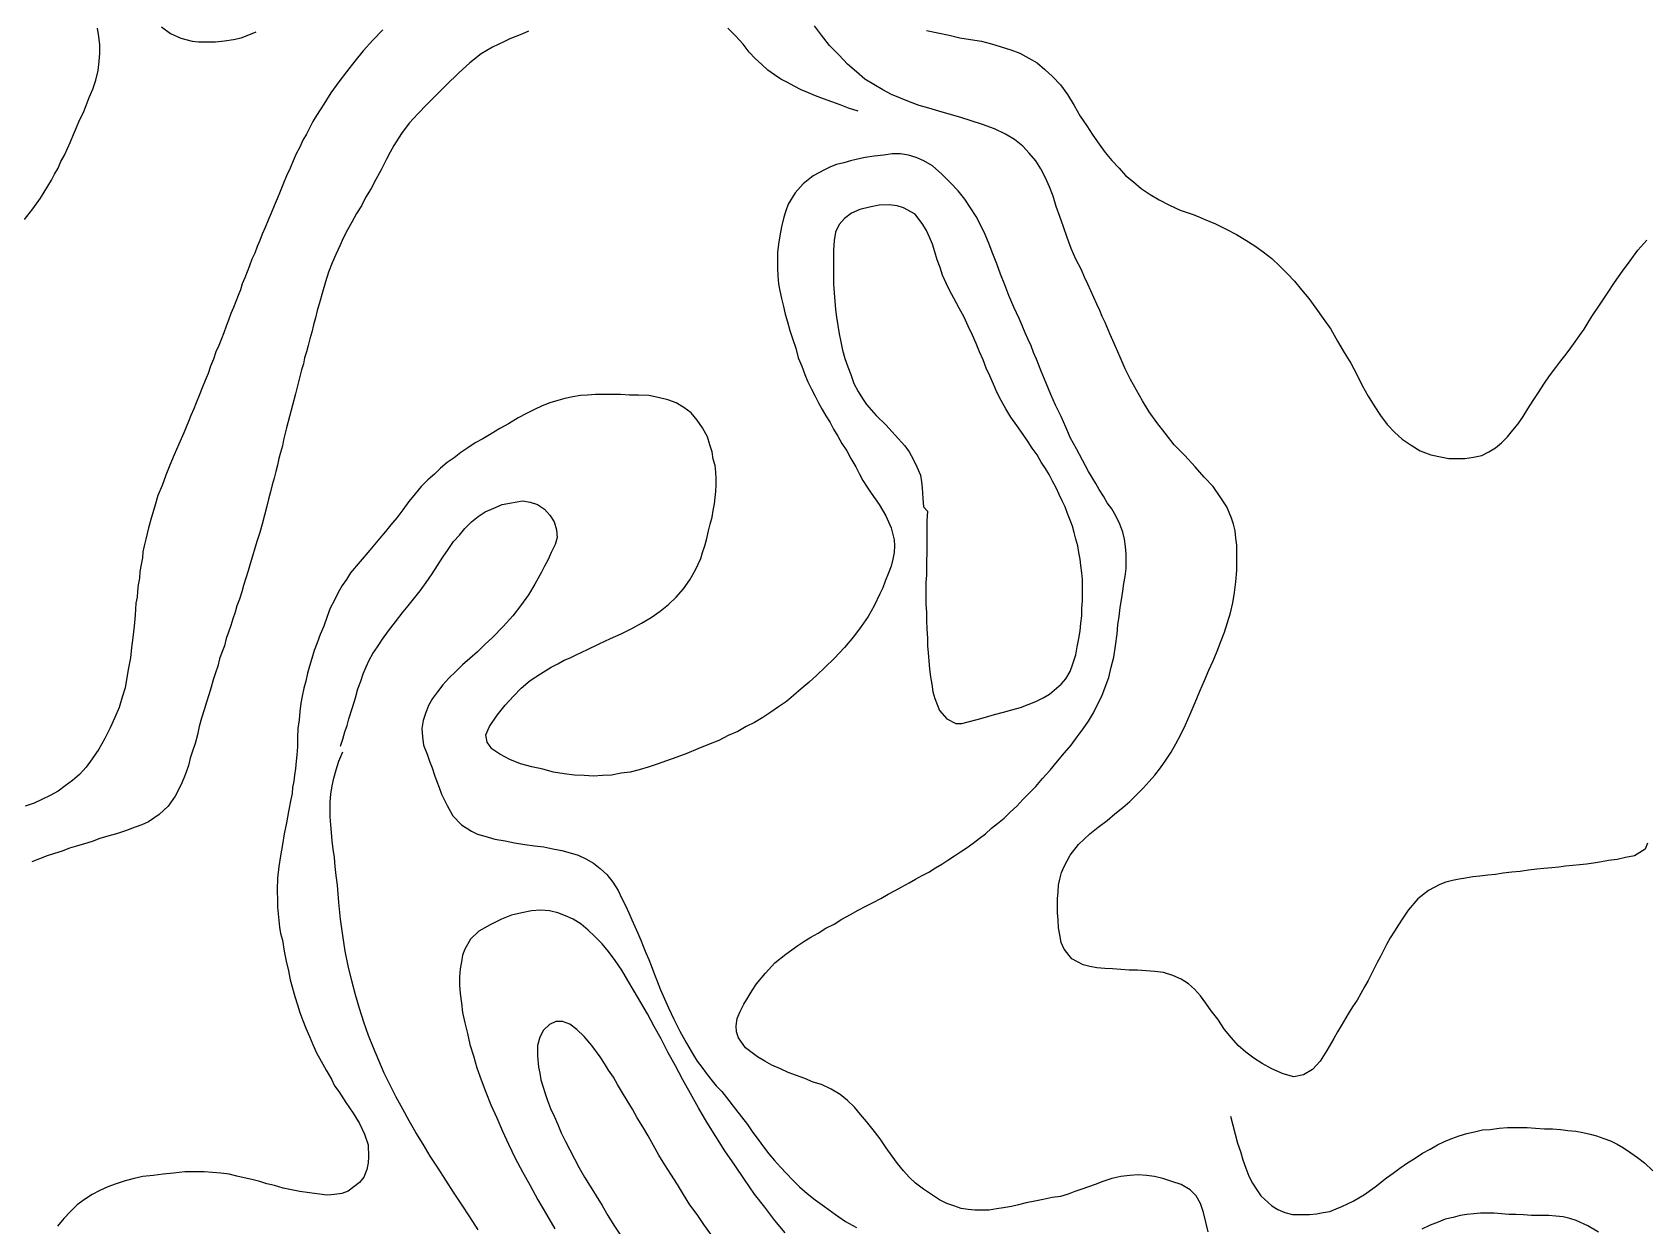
# Model space of a CAD drawing. Header units: inches. Extents: x 401374 to 405300, y 6332180 to 6336621.
# Drawn here: x 402593.2 to 402862.8, y 6334630.4 to 6334829.8 of the extents above; entities that cross this region are included whole.
import ezdxf

# ---------------------------------------------------------------- set-up
doc = ezdxf.new("R2010")
doc.units = ezdxf.units.IN
doc.header["$MEASUREMENT"] = 0

msp = doc.modelspace()

# ---------------------------------------------------------------- linework, layer by layer
for points in [[(402591.9, 6334798.5), (402593.3, 6334800.3), (402594.6, 6334802.1), (402595.8, 6334804.1), (402596.4, 6334805.1), (402596.9, 6334806.1), (402597.5, 6334807.1), (402598, 6334808.2), (402598.6, 6334809.3), (402599.1, 6334810.4), (402599.6, 6334811.5), (402600.1, 6334812.7), (402600.6, 6334813.9), (402601.1, 6334815.1), (402601.7, 6334816.3), (402602.2, 6334817.6), (402602.7, 6334818.9), (402603.3, 6334820.3), (402603.8, 6334821.8), (402604.2, 6334823.4), (402604.4, 6334824.9), (402604.5, 6334826.3), (402604.5, 6334827.7), (402604.3, 6334829.1), (402604.1, 6334830.5)], [(402651.8, 6334830.2), (402650.1, 6334828.5), (402648.5, 6334826.7), (402647.1, 6334825), (402645.7, 6334823.2), (402644.4, 6334821.5), (402643.1, 6334819.7), (402641.9, 6334817.8), (402640.7, 6334815.9), (402640.1, 6334814.9), (402639.6, 6334813.9), (402639, 6334812.8), (402638.4, 6334811.8), (402637.9, 6334810.6), (402637.3, 6334809.5), (402636.8, 6334808.3), (402636.3, 6334807.1), (402635.7, 6334805.8), (402635.2, 6334804.6), (402634.6, 6334803.2), (402634.1, 6334802), (402633.6, 6334800.8), (402633.1, 6334799.6), (402632.6, 6334798.4), (402632.1, 6334797.2), (402631.6, 6334796.1), (402631.2, 6334795), (402630.8, 6334794), (402630.4, 6334792.9), (402629.9, 6334791.9), (402629.5, 6334790.8), (402629.1, 6334789.8), (402628.7, 6334788.8), (402628.3, 6334787.8), (402628, 6334786.8), (402627.6, 6334785.8), (402627.2, 6334784.8), (402626.8, 6334783.8), (402626.4, 6334782.8), (402626, 6334781.7), (402625.6, 6334780.7), (402625.2, 6334779.6), (402624.8, 6334778.6), (402624.4, 6334777.5), (402623.9, 6334776.4), (402623.5, 6334775.2), (402623, 6334774), (402622.6, 6334772.8), (402622.1, 6334771.6), (402621.6, 6334770.4), (402621.1, 6334769.1), (402620.6, 6334767.9), (402620.2, 6334766.9), (402619.7, 6334765.8), (402619.3, 6334764.8), (402618.5, 6334762.9), (402617.7, 6334761), (402616.9, 6334759.2), (402616.2, 6334757.5), (402615.5, 6334755.8), (402614.9, 6334754.1), (402614.2, 6334752.4), (402613.7, 6334750.6), (402613.1, 6334748.8), (402612.6, 6334747), (402612.2, 6334745.1), (402611.9, 6334744), (402611.7, 6334743), (402611.6, 6334742), (402611.4, 6334740.9), (402611.2, 6334739.7), (402611.1, 6334738.6), (402610.9, 6334737.5), (402610.8, 6334736.4), (402610.7, 6334735.4), (402610.5, 6334734.4), (402610.4, 6334732.4), (402610.2, 6334730.6), (402610, 6334728.7), (402609.8, 6334727), (402609.6, 6334725.3), (402609.3, 6334723.6), (402609, 6334722), (402608.7, 6334720.3), (402608.2, 6334718.7), (402607.7, 6334717), (402607, 6334715.3), (402606.2, 6334713.6), (402605.3, 6334711.8), (402604.3, 6334710), (402603.2, 6334708.4), (402602.2, 6334707), (402601.1, 6334705.8), (402599.9, 6334704.8), (402598.7, 6334703.9), (402597.5, 6334703), (402596.2, 6334702.3), (402594.8, 6334701.6), (402593.5, 6334701), (402592, 6334700.5)], [(402676.1, 6334830), (402675, 6334829.5), (402674, 6334829.1), (402673, 6334828.7), (402672, 6334828.2), (402670.1, 6334827.3), (402668.2, 6334826.2), (402666.3, 6334824.7), (402664.4, 6334823), (402662.4, 6334821), (402660.7, 6334819.3), (402659.1, 6334817.7), (402657.6, 6334816.2), (402656.2, 6334814.6), (402654.9, 6334812.9), (402653.6, 6334810.9), (402653, 6334809.8), (402652.4, 6334808.6), (402651.5, 6334806.8), (402650.6, 6334805.2), (402649.8, 6334803.7), (402648.9, 6334802.2), (402648.2, 6334800.8), (402647.4, 6334799.5), (402646.6, 6334798.1), (402645.9, 6334796.8), (402645.2, 6334795.5), (402644.6, 6334794.1), (402643.9, 6334792.7), (402643.3, 6334791.3), (402642.7, 6334789.7), (402642.2, 6334788.1), (402641.7, 6334786.4), (402641.2, 6334784.6), (402640.8, 6334783.3), (402640.5, 6334782.1), (402640.2, 6334780.9), (402639.9, 6334779.7), (402639.6, 6334778.6), (402639.3, 6334777.5), (402639, 6334776.4), (402638.7, 6334775.4), (402638.5, 6334774.4), (402638.2, 6334773.4), (402637.7, 6334771.4), (402637.2, 6334769.4), (402636.7, 6334767.5), (402636.2, 6334765.6), (402635.7, 6334763.7), (402635.2, 6334761.7), (402635, 6334760.7), (402634.7, 6334759.6), (402634.4, 6334758.6), (402634.2, 6334757.5), (402633.9, 6334756.4), (402633.6, 6334755.3), (402633.3, 6334754.2), (402633, 6334753), (402632.7, 6334751.8), (402632.4, 6334750.6), (402632, 6334749.1), (402631.6, 6334747.6), (402631.2, 6334746.2), (402630.8, 6334744.9), (402630.4, 6334743.6), (402630, 6334742.3), (402629.6, 6334741), (402629.3, 6334739.8), (402628.9, 6334738.6), (402628.5, 6334737.4), (402628.2, 6334736.3), (402627.8, 6334735.1), (402627.4, 6334734), (402627.1, 6334732.9), (402626.7, 6334731.8), (402626.4, 6334730.7), (402626, 6334729.6), (402625.6, 6334728.5), (402625.3, 6334727.3), (402624.9, 6334726.2), (402624.5, 6334725.1), (402624.2, 6334723.9), (402623.8, 6334722.8), (402623.4, 6334721.6), (402623.1, 6334720.4), (402622.7, 6334719.1), (402622.3, 6334717.9), (402621.9, 6334716.6), (402621.5, 6334715.2), (402621.1, 6334713.8), (402620.8, 6334712.4), (402620.4, 6334711), (402620, 6334709.7), (402619.6, 6334708.5), (402619.3, 6334707.3), (402618.9, 6334706.2), (402618.5, 6334705.2), (402618.1, 6334704.1), (402617.1, 6334702.2), (402615.9, 6334700.5), (402614.4, 6334699.1), (402612.6, 6334697.9), (402611.5, 6334697.4), (402610.4, 6334697), (402608.8, 6334696.4), (402607.3, 6334695.9), (402605.8, 6334695.5), (402604.5, 6334695.1), (402603.2, 6334694.6), (402601.9, 6334694.2), (402600.6, 6334693.8), (402599.4, 6334693.5), (402598.2, 6334693), (402596.9, 6334692.6), (402595.7, 6334692.2), (402594.4, 6334691.7), (402593.1, 6334691.2)], [(402614.8, 6334830.7), (402616.3, 6334829.6), (402618, 6334828.8), (402619.9, 6334828.3), (402621, 6334828.2), (402622.2, 6334828.2), (402623.8, 6334828.2), (402625.3, 6334828.4), (402626.8, 6334828.6), (402628.1, 6334828.9), (402629.4, 6334829.4), (402630.6, 6334829.9)], [(402731.2, 6334816.6), (402729.6, 6334817.1), (402728.2, 6334817.7), (402726.8, 6334818.2), (402725.4, 6334818.7), (402724.1, 6334819.2), (402722.9, 6334819.7), (402721.7, 6334820.2), (402720.5, 6334820.8), (402719.4, 6334821.4), (402718.3, 6334822), (402717.2, 6334822.7), (402716.1, 6334823.5), (402715.1, 6334824.4), (402714, 6334825.4), (402713, 6334826.5), (402712, 6334827.8), (402710.7, 6334829.2), (402709.4, 6334830.5)], [(402863.1, 6334694.3), (402862.7, 6334693.3), (402860.9, 6334692.2), (402859.4, 6334691.9), (402858, 6334691.6), (402856.6, 6334691.4), (402855.4, 6334691.2), (402854.1, 6334691), (402852.9, 6334690.8), (402851.8, 6334690.7), (402850.6, 6334690.6), (402849.4, 6334690.5), (402848.3, 6334690.3), (402847.1, 6334690.2), (402845.8, 6334690.1), (402844.6, 6334690), (402843.2, 6334689.8), (402841.8, 6334689.6), (402840.4, 6334689.5), (402839, 6334689.3), (402837.7, 6334689.1), (402836.4, 6334689), (402835.1, 6334688.8), (402833.9, 6334688.7), (402832.7, 6334688.5), (402831.6, 6334688.3), (402830.5, 6334688.1), (402829.4, 6334687.8), (402828.4, 6334687.4), (402826.5, 6334686.4), (402824.7, 6334685), (402823.1, 6334683.1), (402822.2, 6334681.8), (402821.5, 6334680.7), (402820.8, 6334679.6), (402820.1, 6334678.5), (402819.5, 6334677.4), (402819, 6334676.4), (402818.5, 6334675.4), (402817.9, 6334674.4), (402817.4, 6334673.4), (402816.9, 6334672.4), (402816.4, 6334671.4), (402815.8, 6334670.3), (402815.2, 6334669.2), (402814.6, 6334668.1), (402813.8, 6334667), (402813.1, 6334665.8), (402811.9, 6334663.8), (402811.3, 6334662.8), (402810.7, 6334661.7), (402809.5, 6334659.7), (402808.4, 6334657.9), (402807.1, 6334656.5), (402805.6, 6334655.6), (402804, 6334655.3), (402802.2, 6334655.8), (402800.3, 6334656.6), (402798.7, 6334657.5), (402797.3, 6334658.4), (402796, 6334659.4), (402794.7, 6334660.5), (402793.6, 6334661.8), (402792.4, 6334663.2), (402791.3, 6334664.9), (402790.2, 6334666.3), (402789.3, 6334667.6), (402788.4, 6334668.8), (402787.4, 6334669.9), (402786.4, 6334670.8), (402785.2, 6334671.6), (402783.8, 6334672.2), (402782.2, 6334672.7), (402780.8, 6334672.9), (402779.3, 6334673), (402777.9, 6334673.1), (402776.5, 6334673.1), (402775.1, 6334673.2), (402773.7, 6334673.3), (402772.4, 6334673.4), (402771.1, 6334673.5), (402769.9, 6334673.7), (402768.8, 6334674), (402766.9, 6334675), (402765.6, 6334676.6), (402765.1, 6334677.7), (402764.9, 6334679), (402764.7, 6334680.2), (402764.6, 6334681.5), (402764.5, 6334682.7), (402764.5, 6334683.9), (402764.5, 6334685), (402764.6, 6334686.2), (402764.7, 6334687.3), (402764.9, 6334688.3), (402765.2, 6334689.4), (402765.6, 6334690.4), (402766.6, 6334692.3), (402768, 6334694.1), (402769.9, 6334695.9), (402771.3, 6334697), (402772.8, 6334698.1), (402774.1, 6334699.2), (402775.4, 6334700.3), (402776.6, 6334701.3), (402777.7, 6334702.4), (402778.8, 6334703.5), (402779.8, 6334704.6), (402780.8, 6334705.7), (402781.7, 6334706.9), (402782.6, 6334708.2), (402783.5, 6334709.5), (402784.3, 6334710.9), (402785.1, 6334712.5), (402785.9, 6334714.1), (402786.7, 6334715.9), (402787.5, 6334717.8), (402788.3, 6334719.7), (402789.1, 6334721.5), (402789.8, 6334723.2), (402790.5, 6334724.8), (402791.2, 6334726.4), (402791.8, 6334728), (402792.4, 6334729.6), (402792.9, 6334731.2), (402793.4, 6334732.8), (402793.8, 6334734.5), (402794.1, 6334736.2), (402794.3, 6334738), (402794.5, 6334739.9), (402794.5, 6334740.9), (402794.5, 6334741.9), (402794.5, 6334743), (402794.5, 6334744.1), (402794.3, 6334745.3), (402794.2, 6334746.5), (402793.9, 6334747.6), (402793.6, 6334748.6), (402792.8, 6334750.5), (402791.7, 6334752.2), (402790.5, 6334753.9), (402789, 6334755.5), (402787.5, 6334757.2), (402785.8, 6334759.1), (402784, 6334760.9), (402782.5, 6334762.8), (402781.1, 6334764.6), (402779.8, 6334766.4), (402778.7, 6334768.2), (402777.7, 6334770), (402776.7, 6334771.8), (402775.8, 6334773.6), (402775, 6334775.5), (402774.2, 6334777.3), (402773.3, 6334779.3), (402772.5, 6334781.3), (402772, 6334782.3), (402771.6, 6334783.3), (402771.1, 6334784.4), (402770.6, 6334785.5), (402770.1, 6334786.6), (402769.6, 6334787.7), (402769, 6334788.9), (402768.5, 6334790.1), (402767.6, 6334791.9), (402766.8, 6334793.7), (402766.1, 6334795.5), (402765.5, 6334797.3), (402764.9, 6334799), (402764.3, 6334800.7), (402763.8, 6334802.4), (402763.2, 6334804), (402762.5, 6334805.5), (402761.7, 6334807), (402760.9, 6334808.3), (402759.8, 6334809.6), (402758.7, 6334810.8), (402757.3, 6334811.9), (402755.8, 6334812.8), (402754, 6334813.7), (402752, 6334814.4), (402750.1, 6334815), (402748.2, 6334815.6), (402746.4, 6334816.1), (402744.7, 6334816.6), (402743, 6334817.1), (402741.4, 6334817.6), (402739.8, 6334818.2), (402738.3, 6334818.8), (402736.8, 6334819.4), (402735.3, 6334820.2), (402733.8, 6334821.1), (402732.3, 6334822), (402730.9, 6334823.2), (402729.4, 6334824.5), (402728, 6334826), (402726.4, 6334827.6), (402725.1, 6334829.3), (402723.9, 6334830.9)], [(402742.6, 6334830.1), (402744.5, 6334829.7), (402746.4, 6334829.3), (402748.2, 6334828.9), (402750, 6334828.6), (402751.8, 6334828.3), (402753.5, 6334827.9), (402755.1, 6334827.4), (402756.7, 6334826.9), (402758.2, 6334826.3), (402759.7, 6334825.5), (402761.1, 6334824.7), (402762.4, 6334823.6), (402763.7, 6334822.4), (402765, 6334821), (402766.2, 6334819.4), (402767.3, 6334817.6), (402768.3, 6334815.8), (402769.4, 6334814.2), (402770.4, 6334812.6), (402771.5, 6334811.1), (402772.5, 6334809.7), (402773.6, 6334808.4), (402774.8, 6334807.1), (402775.9, 6334805.9), (402777.2, 6334804.8), (402778.5, 6334803.7), (402780, 6334802.7), (402781.5, 6334801.8), (402783.2, 6334800.9), (402785, 6334800.1), (402787, 6334799.4), (402788, 6334799), (402789, 6334798.6), (402790.9, 6334797.8), (402792.7, 6334796.9), (402794.4, 6334796), (402796, 6334795.1), (402797.5, 6334794.1), (402798.9, 6334793.1), (402800.3, 6334792), (402801.6, 6334790.8), (402802.9, 6334789.5), (402804.1, 6334788.2), (402805.3, 6334786.8), (402806.5, 6334785.3), (402807.7, 6334783.7), (402808.9, 6334782), (402810.2, 6334780.2), (402811.3, 6334778.2), (402812.4, 6334776.3), (402813.5, 6334774.5), (402814.5, 6334772.6), (402815.4, 6334770.8), (402816.4, 6334769), (402817.4, 6334767.4), (402818.5, 6334765.8), (402819.6, 6334764.3), (402820.8, 6334763), (402822.1, 6334761.8), (402823.6, 6334760.8), (402825.1, 6334759.9), (402826.9, 6334759.2), (402828.8, 6334758.8), (402829.9, 6334758.6), (402831, 6334758.6), (402832.6, 6334758.6), (402834, 6334758.8), (402835.4, 6334759.1), (402836.6, 6334759.7), (402837.7, 6334760.4), (402838.7, 6334761.2), (402839.7, 6334762.2), (402840.6, 6334763.3), (402841.5, 6334764.4), (402842.3, 6334765.6), (402843.1, 6334766.9), (402844, 6334768.3), (402844.9, 6334769.6), (402845.8, 6334771), (402846.7, 6334772.4), (402847.8, 6334773.8), (402848.6, 6334774.9), (402849.5, 6334776), (402850.3, 6334777.1), (402851, 6334778.1), (402851.8, 6334779.2), (402852.5, 6334780.2), (402853.2, 6334781.3), (402853.8, 6334782.3), (402855.1, 6334784.2), (402856.4, 6334786.2), (402857.6, 6334788), (402858.9, 6334789.9), (402860.2, 6334791.6), (402861.5, 6334793.4), (402863, 6334795.1)], [(402789.7, 6334629.4), (402789.3, 6334631), (402788.9, 6334632.6), (402788.4, 6334634.1), (402787.7, 6334635.4), (402786.7, 6334636.4), (402785.2, 6334637.3), (402783.6, 6334637.8), (402782.1, 6334638.3), (402780.7, 6334638.6), (402779.4, 6334638.8), (402778, 6334638.9), (402776.6, 6334638.8), (402775.1, 6334638.6), (402773.6, 6334638.3), (402772.1, 6334637.8), (402770.8, 6334637.3), (402769.7, 6334636.9), (402768.6, 6334636.5), (402767.4, 6334636.1), (402766.3, 6334635.7), (402765, 6334635.3), (402763.6, 6334635.1), (402762.1, 6334634.8), (402760.7, 6334634.5), (402759.3, 6334634.2), (402758, 6334633.9), (402756.8, 6334633.6), (402755.5, 6334633.4), (402754.3, 6334633.2), (402753.1, 6334633), (402751.9, 6334633), (402750.7, 6334633), (402749.6, 6334633.1), (402748.4, 6334633.3), (402747.2, 6334633.7), (402746, 6334634.1), (402744.8, 6334634.7), (402743.6, 6334635.5), (402742.1, 6334636.5), (402740.8, 6334637.5), (402739.7, 6334638.5), (402738.8, 6334639.6), (402737.8, 6334640.8), (402736.9, 6334642), (402735.9, 6334643.4), (402734.9, 6334644.9), (402733.7, 6334646.4), (402732.6, 6334647.8), (402731.6, 6334649), (402730.6, 6334650.2), (402729.4, 6334651.3), (402728.2, 6334652.3), (402726.7, 6334653.2), (402725.1, 6334654), (402723.7, 6334654.4), (402722.3, 6334655), (402720.9, 6334655.5), (402719.5, 6334656), (402718.2, 6334656.6), (402716.8, 6334657.2), (402715.6, 6334657.9), (402714.4, 6334658.6), (402712.4, 6334660.1), (402711.2, 6334661.8), (402710.9, 6334662.8), (402710.8, 6334663.8), (402711, 6334665), (402711.5, 6334666.2), (402712.1, 6334667.4), (402712.8, 6334668.6), (402713.5, 6334669.7), (402714.2, 6334670.8), (402715.7, 6334672.6), (402717.3, 6334674.3), (402719.1, 6334675.8), (402721.1, 6334677.2), (402722.1, 6334677.9), (402723.3, 6334678.6), (402724.5, 6334679.3), (402725.8, 6334680.1), (402727.2, 6334680.8), (402728.5, 6334681.6), (402729.9, 6334682.4), (402731.2, 6334683.1), (402732.5, 6334683.8), (402733.7, 6334684.4), (402735, 6334685.1), (402736.2, 6334685.8), (402737.4, 6334686.4), (402738.5, 6334687), (402739.7, 6334687.7), (402740.8, 6334688.3), (402741.9, 6334688.9), (402743, 6334689.5), (402744.1, 6334690.2), (402745.2, 6334690.8), (402746.2, 6334691.5), (402747.3, 6334692.2), (402748.3, 6334692.9), (402749.4, 6334693.6), (402750.4, 6334694.3), (402751.4, 6334695.1), (402752.5, 6334695.9), (402753.5, 6334696.8), (402754.5, 6334697.6), (402755.6, 6334698.5), (402756.6, 6334699.5), (402757.7, 6334700.5), (402758.7, 6334701.6), (402759.8, 6334702.7), (402760.9, 6334703.8), (402762, 6334705.1), (402763.3, 6334706.5), (402764.5, 6334708), (402765.7, 6334709.4), (402766.8, 6334710.7), (402767.8, 6334712.1), (402768.8, 6334713.4), (402769.7, 6334714.7), (402770.5, 6334716.1), (402771.2, 6334717.5), (402771.9, 6334718.9), (402772.5, 6334720.4), (402773.1, 6334722), (402773.5, 6334723.7), (402773.9, 6334725.4), (402774.2, 6334727.3), (402774.5, 6334729.3), (402774.6, 6334730.8), (402774.8, 6334732.2), (402775, 6334733.7), (402775.2, 6334735), (402775.4, 6334736.4), (402775.6, 6334737.7), (402775.8, 6334738.9), (402776, 6334740.2), (402776, 6334741.4), (402776, 6334742.6), (402775.9, 6334743.9), (402775.7, 6334745.1), (402775.4, 6334746.3), (402774.9, 6334747.6), (402774.3, 6334748.9), (402773.6, 6334750.2), (402772.8, 6334751.2), (402772.2, 6334752.3), (402771.5, 6334753.4), (402770.9, 6334754.4), (402769.7, 6334756.4), (402768.7, 6334758.3), (402767.7, 6334760.2), (402766.7, 6334762), (402765.9, 6334763.8), (402765.1, 6334765.6), (402764.2, 6334767.5), (402763.4, 6334769.3), (402762.6, 6334771.2), (402761.8, 6334773.2), (402761.4, 6334774.2), (402761, 6334775.2), (402760.5, 6334776.3), (402760.1, 6334777.4), (402759.6, 6334778.5), (402759.1, 6334779.6), (402758.6, 6334780.8), (402758.1, 6334782), (402757.2, 6334783.9), (402756.4, 6334785.8), (402755.7, 6334787.6), (402755, 6334789.4), (402754.4, 6334791.1), (402753.7, 6334792.8), (402753.1, 6334794.4), (402752.4, 6334796), (402751.7, 6334797.5), (402750.9, 6334799), (402750, 6334800.5), (402749, 6334801.9), (402747.9, 6334803.3), (402746.6, 6334804.7), (402745.2, 6334806.1), (402743.6, 6334807.5), (402742.2, 6334808.3), (402740.9, 6334808.9), (402739.6, 6334809.3), (402738.3, 6334809.5), (402736.9, 6334809.5), (402735.5, 6334809.3), (402733.9, 6334809.1), (402732.4, 6334808.9), (402731.1, 6334808.6), (402729.9, 6334808.3), (402728.8, 6334808), (402727.6, 6334807.7), (402726.6, 6334807.3), (402725.6, 6334806.8), (402723.7, 6334805.8), (402722, 6334804.5), (402720.7, 6334803), (402719.5, 6334801.1), (402719.1, 6334800), (402718.8, 6334798.9), (402718.4, 6334797.3), (402718.1, 6334795.8), (402717.9, 6334794.4), (402717.7, 6334793), (402717.7, 6334791.7), (402717.7, 6334790.4), (402717.8, 6334789.1), (402717.9, 6334787.8), (402718.1, 6334786.6), (402718.4, 6334785.3), (402718.7, 6334784), (402719, 6334782.7), (402719.4, 6334781.4), (402719.8, 6334780), (402720.3, 6334778.5), (402720.8, 6334777), (402721.2, 6334775.4), (402721.8, 6334774), (402722.3, 6334772.6), (402722.8, 6334771.4), (402723.4, 6334770.2), (402724, 6334769), (402724.6, 6334767.9), (402725.2, 6334766.8), (402725.8, 6334765.7), (402726.5, 6334764.6), (402727.1, 6334763.5), (402727.8, 6334762.3), (402728.5, 6334761.1), (402729.3, 6334759.9), (402730, 6334758.6), (402730.8, 6334757.2), (402731.4, 6334756), (402732, 6334754.9), (402732.7, 6334753.8), (402733.4, 6334752.8), (402734.7, 6334750.9), (402735.8, 6334749), (402736.7, 6334747), (402737.2, 6334745), (402737.3, 6334744), (402737.2, 6334742.9), (402737, 6334741.8), (402736.7, 6334740.6), (402736.2, 6334739.3), (402735.7, 6334738.1), (402735.3, 6334737), (402734.8, 6334736), (402733.9, 6334734), (402732.9, 6334732.2), (402731.7, 6334730.5), (402730.4, 6334728.8), (402728.9, 6334727), (402727.2, 6334725.2), (402725.7, 6334723.7), (402724.3, 6334722.4), (402723, 6334721.2), (402721.7, 6334720.1), (402720.4, 6334719), (402719.2, 6334718), (402717.9, 6334717.1), (402716.6, 6334716.2), (402715.3, 6334715.3), (402713.9, 6334714.5), (402712.5, 6334713.8), (402711.1, 6334713), (402709.5, 6334712.3), (402707.9, 6334711.5), (402706.2, 6334710.8), (402704.4, 6334710.1), (402702.6, 6334709.3), (402700.9, 6334708.7), (402699.2, 6334708.1), (402697.6, 6334707.5), (402696.1, 6334707), (402694.6, 6334706.6), (402693.1, 6334706.2), (402691.6, 6334706), (402690, 6334705.7), (402688.5, 6334705.6), (402687, 6334705.5), (402685.4, 6334705.6), (402683.8, 6334705.7), (402682.1, 6334705.9), (402680.3, 6334706.2), (402678.5, 6334706.7), (402676.7, 6334707.1), (402674.8, 6334707.6), (402673, 6334708.3), (402671.3, 6334709.2), (402670, 6334710.1), (402669.2, 6334711.2), (402669, 6334712.4), (402669.6, 6334713.8), (402670.9, 6334715.7), (402672.2, 6334717.4), (402673.6, 6334718.9), (402674.9, 6334720.2), (402676.4, 6334721.5), (402678.1, 6334722.6), (402679.9, 6334723.7), (402681, 6334724.3), (402682.1, 6334724.9), (402683.1, 6334725.3), (402684.1, 6334725.8), (402686, 6334726.7), (402687.9, 6334727.6), (402689.8, 6334728.5), (402691.6, 6334729.3), (402693.4, 6334730.2), (402695, 6334731.1), (402696.6, 6334732), (402698.1, 6334733.1), (402699.5, 6334734.2), (402700.8, 6334735.4), (402702, 6334736.8), (402703.1, 6334738.3), (402704, 6334740), (402704.9, 6334741.9), (402705.2, 6334742.9), (402705.6, 6334744), (402705.9, 6334745.2), (402706.2, 6334746.5), (402706.5, 6334747.6), (402706.8, 6334748.8), (402707, 6334749.9), (402707.2, 6334751), (402707.3, 6334752.1), (402707.4, 6334753.1), (402707.5, 6334754.2), (402707.5, 6334755.2), (402707.4, 6334756.3), (402707.3, 6334757.4), (402707, 6334758.5), (402706.8, 6334759.7), (402706.4, 6334760.9), (402706, 6334762.2), (402705.2, 6334763.7), (402704.3, 6334765), (402703.3, 6334766.2), (402702.1, 6334767.1), (402700.8, 6334767.9), (402699.4, 6334768.4), (402697.8, 6334768.8), (402696.2, 6334769.1), (402694.5, 6334769.2), (402693, 6334769.2), (402691.5, 6334769.3), (402690.1, 6334769.3), (402688.7, 6334769.3), (402687.3, 6334769.3), (402686, 6334769.2), (402684.8, 6334769.1), (402683.5, 6334768.9), (402682.2, 6334768.6), (402681, 6334768.3), (402679.7, 6334767.9), (402678.4, 6334767.4), (402677.1, 6334766.8), (402675.8, 6334766.1), (402674.4, 6334765.4), (402672.8, 6334764.4), (402671.3, 6334763.6), (402669.9, 6334762.7), (402668.5, 6334761.9), (402667.2, 6334761.2), (402666, 6334760.4), (402664.8, 6334759.6), (402663.7, 6334758.7), (402662.5, 6334757.9), (402661.4, 6334757), (402660.4, 6334756), (402659.3, 6334755), (402658.2, 6334753.9), (402657.2, 6334752.7), (402656.1, 6334751.4), (402655.1, 6334750), (402654.1, 6334748.7), (402653.1, 6334747.5), (402652.2, 6334746.4), (402651.3, 6334745.3), (402649.6, 6334743.3), (402648, 6334741.4), (402646.4, 6334739.5), (402645.7, 6334738.4), (402645, 6334737.4), (402644.3, 6334736.2), (402643.7, 6334734.9), (402643, 6334733.6), (402642.5, 6334732.2), (402641.9, 6334730.6), (402641.3, 6334729.2), (402640.8, 6334727.8), (402640.3, 6334726.5), (402639.9, 6334725.2), (402639.5, 6334723.9), (402639.2, 6334722.7), (402638.9, 6334721.4), (402638.6, 6334720.2), (402638.3, 6334718.9), (402638.1, 6334717.7), (402637.9, 6334716.3), (402637.8, 6334714.9), (402637.6, 6334713.5), (402637.5, 6334712), (402637.5, 6334710.4), (402637.4, 6334709.1), (402637.3, 6334708), (402637.2, 6334706.8), (402637, 6334705.7), (402636.9, 6334704.7), (402636.7, 6334703.6), (402636.6, 6334702.6), (402636.4, 6334701.6), (402636, 6334699.6), (402635.7, 6334697.7), (402635.3, 6334695.9), (402635, 6334694.1), (402634.7, 6334692.2), (402634.4, 6334690.4), (402634.2, 6334688.5), (402634.1, 6334686.6), (402634.2, 6334684.6), (402634.2, 6334683.6), (402634.3, 6334682.5), (402634.4, 6334681.4), (402634.5, 6334680.3), (402634.7, 6334679.2), (402635, 6334678.1), (402635.3, 6334676.3), (402635.6, 6334674.6), (402636, 6334673), (402636.3, 6334671.5), (402636.7, 6334670.1), (402637.1, 6334668.7), (402637.5, 6334667.3), (402637.9, 6334666), (402638.4, 6334664.7), (402638.9, 6334663.4), (402639.5, 6334662), (402640.1, 6334660.7), (402640.7, 6334659.3), (402641.5, 6334657.9), (402642.3, 6334656.4), (402643.2, 6334654.9), (402643.7, 6334653.8), (402644.4, 6334652.8), (402645.6, 6334651), (402646.8, 6334649.2), (402647.9, 6334647.5), (402648.7, 6334645.7), (402649.3, 6334643.9), (402649.4, 6334641.9), (402649.3, 6334640.9), (402649.1, 6334639.8), (402648.6, 6334638.5), (402647.9, 6334637.6), (402646, 6334636.2), (402644.9, 6334635.8), (402643.7, 6334635.6), (402642.5, 6334635.5), (402641.2, 6334635.7), (402639.5, 6334635.9), (402637.9, 6334636.1), (402636.5, 6334636.4), (402635.1, 6334636.7), (402633.7, 6334637.1), (402632.4, 6334637.4), (402631.2, 6334637.8), (402629.9, 6334638.1), (402628.6, 6334638.4), (402627.4, 6334638.7), (402626.1, 6334639), (402624.7, 6334639.2), (402623.3, 6334639.3), (402621.9, 6334639.4), (402620.3, 6334639.4), (402618.7, 6334639.4), (402616.8, 6334639.2), (402615.1, 6334639), (402613.4, 6334638.8), (402611.7, 6334638.6), (402610.2, 6334638.3), (402608.7, 6334637.9), (402607.2, 6334637.4), (402605.8, 6334636.9), (402604.5, 6334636.3), (402603.2, 6334635.6), (402601.9, 6334634.8), (402600.7, 6334633.9), (402599.6, 6334632.8), (402598.5, 6334631.6), (402597.4, 6334630.3)], [(402742.8, 6334749.8), (402742.7, 6334748.2), (402742.7, 6334746.7), (402742.7, 6334745.4), (402742.7, 6334744), (402742.7, 6334742.8), (402742.6, 6334741.5), (402742.6, 6334740.3), (402742.6, 6334739.1), (402742.5, 6334737.9), (402742.5, 6334736.7), (402742.5, 6334735.5), (402742.5, 6334734.2), (402742.6, 6334732.9), (402742.6, 6334731.5), (402742.7, 6334730.1), (402742.8, 6334728.6), (402742.8, 6334727.3), (402742.9, 6334726.1), (402743, 6334724.8), (402743.1, 6334723.4), (402743.3, 6334722.1), (402743.5, 6334720.9), (402743.7, 6334719.6), (402744, 6334718.5), (402744.8, 6334716.5), (402746, 6334715.1), (402747.5, 6334714.3), (402748.5, 6334714.3), (402749.6, 6334714.6), (402751.1, 6334715), (402752.5, 6334715.4), (402754, 6334715.8), (402755.5, 6334716.2), (402756.9, 6334716.6), (402758.3, 6334717), (402759.6, 6334717.5), (402760.9, 6334718), (402762.1, 6334718.6), (402763.2, 6334719.2), (402765.1, 6334720.9), (402765.9, 6334721.8), (402766.6, 6334723), (402767.1, 6334724.3), (402767.6, 6334725.8), (402767.8, 6334727.1), (402768.1, 6334728.5), (402768.3, 6334729.8), (402768.4, 6334731.1), (402768.6, 6334732.3), (402768.6, 6334733.6), (402768.7, 6334734.8), (402768.7, 6334736), (402768.7, 6334737.2), (402768.7, 6334738.4), (402768.6, 6334739.5), (402768.4, 6334740.7), (402768.3, 6334741.8), (402768.1, 6334742.9), (402767.9, 6334744), (402767.6, 6334745.1), (402767.3, 6334746.2), (402767, 6334747.3), (402766.6, 6334748.3), (402766.2, 6334749.4), (402765.8, 6334750.5), (402765.3, 6334751.5), (402764.8, 6334752.6), (402764.3, 6334753.7), (402763.7, 6334754.8), (402763.1, 6334755.9), (402762.5, 6334756.9), (402761.8, 6334758), (402761.1, 6334759.2), (402760.3, 6334760.3), (402759.6, 6334761.4), (402758.8, 6334762.6), (402757.7, 6334764.1), (402756.7, 6334765.5), (402755.9, 6334766.9), (402755.1, 6334768.3), (402754.4, 6334769.7), (402753.8, 6334771), (402753.2, 6334772.4), (402752.6, 6334773.7), (402752.1, 6334775.1), (402751.5, 6334776.4), (402750.9, 6334777.8), (402750.3, 6334779.2), (402749.6, 6334780.7), (402748.9, 6334782.2), (402748.1, 6334783.7), (402747.2, 6334785.4), (402746.5, 6334786.6), (402745.9, 6334787.9), (402745.3, 6334789.2), (402744.9, 6334790.5), (402744.4, 6334791.8), (402744, 6334793.1), (402743.6, 6334794.4), (402743.1, 6334795.6), (402742.6, 6334796.7), (402742, 6334797.7), (402740.7, 6334799.4), (402738.8, 6334800.5), (402737.7, 6334800.8), (402736.4, 6334801), (402734.7, 6334800.9), (402733.1, 6334800.6), (402731.5, 6334800.2), (402730.1, 6334799.6), (402728.9, 6334798.7), (402728, 6334797.7), (402727.4, 6334796.4), (402727.2, 6334795), (402727.1, 6334793.4), (402727.1, 6334792), (402727.1, 6334790.5), (402727.1, 6334789.1), (402727.1, 6334787.7), (402727.2, 6334786.3), (402727.3, 6334784.9), (402727.4, 6334783.5), (402727.6, 6334782.2), (402727.8, 6334780.8), (402728, 6334779.4), (402728.3, 6334778.1), (402728.6, 6334776.7), (402729, 6334775.3), (402729.5, 6334773.9), (402730, 6334772.6), (402730.5, 6334771.1), (402731.2, 6334769.8), (402731.9, 6334768.6), (402732.6, 6334767.6), (402734.2, 6334765.8), (402735.8, 6334764.2), (402737.4, 6334762.5), (402739, 6334760.7), (402739.7, 6334759.7), (402740.4, 6334758.5), (402741, 6334757.2), (402741.6, 6334755.8), (402741.8, 6334754.7), (402741.9, 6334753.7), (402742, 6334751.9), (402742.1, 6334750.5), (402742.8, 6334749.8)], [(402644.7, 6334710.5), (402645.1, 6334711.7), (402645.4, 6334712.9), (402645.8, 6334714), (402646.1, 6334715.1), (402646.7, 6334717), (402647.2, 6334718.6), (402647.6, 6334720.1), (402648.1, 6334721.4), (402648.5, 6334722.6), (402649, 6334723.8), (402649.5, 6334724.9), (402650.1, 6334726), (402650.9, 6334727.1), (402651.7, 6334728.4), (402652.7, 6334729.8), (402653.9, 6334731.3), (402655.2, 6334733), (402656, 6334734), (402656.9, 6334735.1), (402658, 6334736.5), (402659, 6334737.9), (402660, 6334739.3), (402660.9, 6334740.7), (402661.8, 6334742.1), (402662.7, 6334743.4), (402663.6, 6334744.7), (402664.6, 6334745.8), (402665.5, 6334746.9), (402666.6, 6334748), (402667.7, 6334748.9), (402668.9, 6334749.7), (402670.3, 6334750.3), (402671.7, 6334750.9), (402673.3, 6334751.2), (402675.1, 6334751.5), (402676.4, 6334751.3), (402677.6, 6334750.9), (402678.8, 6334750.1), (402679.7, 6334749.1), (402680.4, 6334748), (402680.8, 6334746.7), (402680.9, 6334745.4), (402680.6, 6334744.2), (402679.9, 6334742.9), (402679.4, 6334741.7), (402678.8, 6334740.6), (402678.3, 6334739.6), (402677.2, 6334737.6), (402676.1, 6334735.8), (402674.8, 6334734), (402673.5, 6334732.3), (402671.9, 6334730.5), (402670.1, 6334728.7), (402668.8, 6334727.5), (402667.6, 6334726.3), (402666.3, 6334725.2), (402665.1, 6334724.1), (402664, 6334723), (402662.8, 6334721.9), (402661.8, 6334720.8), (402660.9, 6334719.6), (402660.1, 6334718.5), (402659.4, 6334717.3), (402658.9, 6334716), (402658.5, 6334714.8), (402658.3, 6334713.5), (402658.4, 6334712.1), (402658.6, 6334710.7), (402659.2, 6334709.2), (402659.6, 6334708), (402660, 6334706.9), (402660.4, 6334705.7), (402660.8, 6334704.6), (402661.2, 6334703.6), (402661.6, 6334702.5), (402662.5, 6334700.6), (402663.5, 6334698.9), (402664.9, 6334697.4), (402666.6, 6334696.3), (402667.6, 6334695.8), (402668.8, 6334695.5), (402670.5, 6334695), (402672.2, 6334694.7), (402673.8, 6334694.4), (402675.5, 6334694.1), (402677.1, 6334693.9), (402678.7, 6334693.7), (402680.2, 6334693.4), (402681.7, 6334693.1), (402683.1, 6334692.7), (402684.4, 6334692.3), (402685.7, 6334691.7), (402687, 6334691), (402688.1, 6334690.1), (402689.2, 6334689.1), (402690.2, 6334687.8), (402691.1, 6334686.4), (402691.7, 6334685.1), (402692.3, 6334683.9), (402692.9, 6334682.7), (402693.4, 6334681.5), (402693.9, 6334680.4), (402694.4, 6334679.3), (402694.9, 6334678.1), (402695.3, 6334677.1), (402695.7, 6334676), (402696.2, 6334674.9), (402696.6, 6334673.9), (402697, 6334672.8), (402697.4, 6334671.8), (402697.8, 6334670.8), (402698.2, 6334669.8), (402698.6, 6334668.8), (402699.5, 6334666.8), (402700.4, 6334664.9), (402701.4, 6334662.9), (402702.5, 6334660.9), (402703.7, 6334658.9), (402704.3, 6334657.9), (402705.1, 6334656.9), (402705.8, 6334655.9), (402706.6, 6334654.9), (402707.5, 6334653.8), (402708.4, 6334652.8), (402709.6, 6334651.3), (402710.7, 6334649.9), (402711.7, 6334648.6), (402712.7, 6334647.3), (402713.6, 6334646), (402714.5, 6334644.8), (402715.4, 6334643.6), (402716.3, 6334642.4), (402717.2, 6334641.3), (402718.2, 6334640.2), (402719.2, 6334639.1), (402720.3, 6334638), (402721.4, 6334636.9), (402722.7, 6334635.8), (402724, 6334634.7), (402725.6, 6334633.6), (402727.4, 6334632.3), (402729.1, 6334631.1), (402730.9, 6334630.1)], [(402667.7, 6334629.7), (402666.3, 6334631.9), (402664.9, 6334634), (402663.6, 6334636), (402662.3, 6334638), (402661, 6334640), (402659.7, 6334642), (402658.5, 6334644), (402657.3, 6334646), (402656.2, 6334647.9), (402655.1, 6334649.9), (402654, 6334651.9), (402653, 6334653.9), (402652, 6334655.9), (402651.1, 6334658), (402650.2, 6334660.1), (402649.4, 6334662.2), (402648.6, 6334664.4), (402647.9, 6334666.7), (402647.2, 6334669), (402646.6, 6334671.3), (402646, 6334673.8), (402645.5, 6334676.3), (402645.1, 6334678.9), (402644.7, 6334681.6), (402644.4, 6334684.4), (402644.2, 6334687.3), (402644, 6334688.9), (402643.8, 6334690.4), (402643.7, 6334691.9), (402643.5, 6334693.3), (402643.3, 6334694.7), (402643.2, 6334696.1), (402643.1, 6334697.4), (402643, 6334698.7), (402643, 6334699.9), (402643, 6334701.2), (402643.1, 6334702.5), (402643.3, 6334703.9), (402643.6, 6334705.2), (402644, 6334706.6), (402644.4, 6334708), (402645.1, 6334709.6)], [(402719, 6334629.2), (402717.3, 6334631.3), (402715.6, 6334633.5), (402713.9, 6334635.7), (402712.2, 6334638.1), (402710.6, 6334640.5), (402708.9, 6334642.9), (402707.4, 6334645.3), (402705.9, 6334647.7), (402704.5, 6334650.1), (402703.2, 6334652.5), (402701.9, 6334654.8), (402700.7, 6334657.1), (402699.4, 6334659.4), (402698.3, 6334661.6), (402697.1, 6334663.7), (402696, 6334665.8), (402694.9, 6334667.7), (402693.8, 6334669.6), (402692.7, 6334671.4), (402691.7, 6334673.1), (402690.6, 6334674.7), (402689.5, 6334676.2), (402688.4, 6334677.5), (402687.2, 6334678.7), (402686.1, 6334679.8), (402684.9, 6334680.8), (402683.6, 6334681.6), (402682.3, 6334682.2), (402681, 6334682.7), (402679.6, 6334683), (402678.1, 6334683.1), (402676.6, 6334683), (402675, 6334682.7), (402673.3, 6334682.3), (402671.6, 6334681.6), (402669.7, 6334680.7), (402667.8, 6334679.6)], [(402667.8, 6334679.6), (402666.4, 6334678.3), (402665.5, 6334676.6), (402665.1, 6334675.6), (402664.9, 6334674.5), (402664.7, 6334673.3), (402664.6, 6334672), (402664.6, 6334670.6), (402664.7, 6334669.2), (402664.9, 6334667.6), (402665.1, 6334666), (402665.5, 6334664.3), (402665.9, 6334662.5), (402666.3, 6334660.7), (402666.9, 6334658.8), (402667.5, 6334656.8), (402668.2, 6334654.8), (402669, 6334652.7), (402669.8, 6334650.6), (402670.8, 6334648.4), (402671.8, 6334646.2), (402672.8, 6334644), (402673.9, 6334641.7), (402675.1, 6334639.4), (402676.4, 6334637.1), (402677.7, 6334634.7), (402679.1, 6334632.3), (402680.5, 6334629.9)], [(402706.6, 6334629), (402705.4, 6334630.6), (402704.3, 6334632.3), (402703.1, 6334633.9), (402702, 6334635.6), (402701, 6334637.3), (402699.9, 6334639), (402698.9, 6334640.6), (402697.9, 6334642.2), (402697, 6334643.8), (402696.1, 6334645.4), (402695.2, 6334646.9), (402694.3, 6334648.4), (402693.5, 6334649.9), (402692.6, 6334651.3), (402691.8, 6334652.6), (402691, 6334654), (402690.3, 6334655.2), (402689.5, 6334656.4), (402688.8, 6334657.5), (402688.1, 6334658.6), (402686.7, 6334660.5), (402685.4, 6334662), (402684.2, 6334663.2), (402683, 6334664.1), (402681.8, 6334664.5), (402680.7, 6334664.5), (402679.6, 6334664)], [(402679.6, 6334664), (402678.6, 6334663.1), (402678, 6334661.9), (402677.6, 6334660.5), (402677.6, 6334658.8), (402677.8, 6334656.9), (402678, 6334655.9), (402678.2, 6334654.8), (402678.5, 6334653.7), (402678.9, 6334652.5), (402679.3, 6334651.3), (402679.8, 6334650), (402680.4, 6334648.7), (402681, 6334647.3), (402681.6, 6334645.9), (402682.3, 6334644.5), (402683, 6334643.1), (402683.8, 6334641.6), (402684.6, 6334640.1), (402685.5, 6334638.5), (402686.4, 6334637), (402687.4, 6334635.4), (402688.4, 6334633.8), (402689.4, 6334632.1), (402690.4, 6334630.5), (402691.5, 6334628.8)], [(402793.4, 6334648.7), (402793.8, 6334647.2), (402794.2, 6334645.7), (402794.6, 6334644.2), (402795.1, 6334642.8), (402795.5, 6334641.4), (402796, 6334640), (402796.5, 6334638.7), (402797.1, 6334637.5), (402797.8, 6334636.4), (402798.5, 6334635.4), (402800.3, 6334633.7), (402801.3, 6334633.1), (402802.5, 6334632.6), (402803.8, 6334632.3), (402805.3, 6334632.3), (402806.6, 6334632.3), (402807.8, 6334632.4), (402808.9, 6334632.6), (402810, 6334632.8), (402811.1, 6334633.2), (402812, 6334633.6), (402813.9, 6334634.5), (402815.8, 6334635.6), (402817.6, 6334636.9), (402819.5, 6334638.4), (402820.6, 6334639.2), (402821.7, 6334640), (402823, 6334640.9), (402824.3, 6334641.7), (402825.5, 6334642.5), (402826.8, 6334643.2), (402828, 6334643.9), (402829.2, 6334644.5), (402830.4, 6334645), (402831.6, 6334645.4), (402832.9, 6334645.8), (402834.2, 6334646.1), (402835.5, 6334646.4), (402836.8, 6334646.5), (402838.3, 6334646.7), (402839.7, 6334646.8), (402841.3, 6334646.8), (402843, 6334646.8), (402844.4, 6334646.7), (402845.9, 6334646.6), (402847.2, 6334646.6), (402848.6, 6334646.5), (402849.8, 6334646.3), (402851.1, 6334646.2), (402852.3, 6334646), (402853.5, 6334645.7), (402854.6, 6334645.4), (402855.8, 6334645), (402856.9, 6334644.6), (402858, 6334644), (402859.1, 6334643.4), (402860.3, 6334642.6), (402861.4, 6334641.8), (402862.6, 6334640.9), (402864, 6334639.6)], [(402854.9, 6334629.3), (402853.1, 6334630.4), (402851.2, 6334631.3), (402850.1, 6334631.6), (402849, 6334631.9), (402847.8, 6334632), (402846.6, 6334632.1), (402845.1, 6334632.1), (402843.7, 6334632.1), (402842.4, 6334632.2), (402841.1, 6334632.3), (402839.9, 6334632.3), (402838.7, 6334632.4), (402837.5, 6334632.5), (402836.4, 6334632.5), (402835.2, 6334632.5), (402834.1, 6334632.4), (402832.9, 6334632.3), (402831.8, 6334632.1), (402830.6, 6334631.8), (402829.3, 6334631.5), (402828.1, 6334631), (402826.8, 6334630.5), (402825.4, 6334629.8)]]:
    msp.add_lwpolyline(points)

doc.saveas('drawing.dxf')
